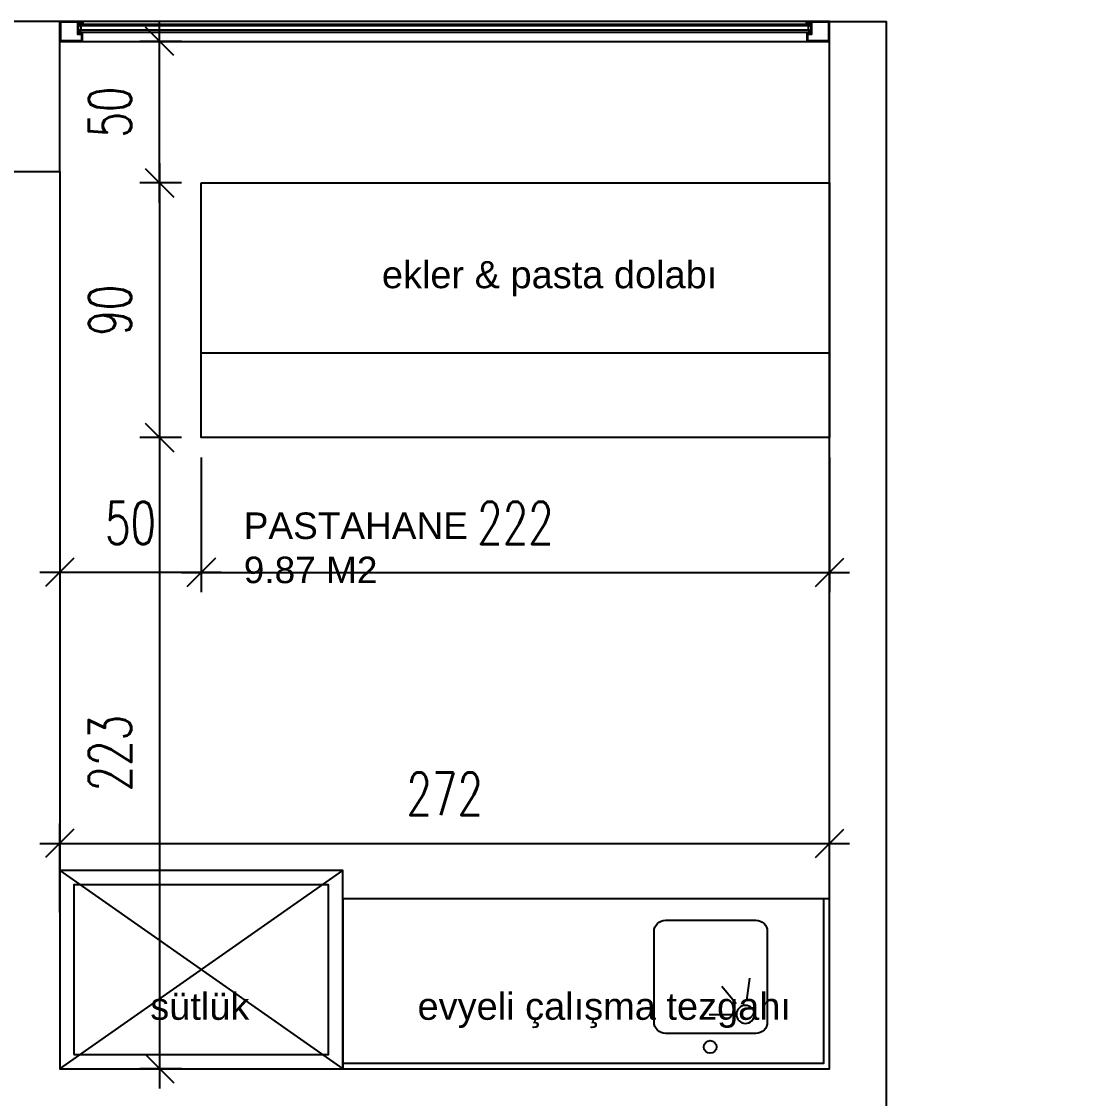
# Model space of a CAD drawing. Header units: centimetres. Extents: x 129282 to 136766, y 26190 to 28185.
# Drawn here: x 131508 to 131882.5, y 27801.7 to 28182.2 of the extents above; entities that cross this region are included whole.
import ezdxf

# ---------------------------------------------------------------- set-up
doc = ezdxf.new("R2010")
doc.units = ezdxf.units.CM
doc.header["$LTSCALE"] = 10
doc.header["$MEASUREMENT"] = 0
doc.header["$PDMODE"] = 3
doc.header["$PDSIZE"] = 20
for name, color, linetype in [('141125_RT1$0$xref_4_vitrin_kaplama$0$2DCAM', 4, 'Continuous'), ('141125_RT1$0$xref_4_vitrin_kaplama$0$2DKONST2', 253, 'Continuous'), ('CG TASARIM LOGO', 7, 'Continuous'), ('Kıtc-002 Çizgi', 7, 'Continuous'), ('Kıtc-006 Yazı 001', 1, 'Continuous'), ('LP-DIMENSION_INT_100', 51, 'Continuous'), ('S2000-002 Çizgi', 7, 'Continuous'), ('SD-YAZI', 233, 'Continuous')]:
    doc.layers.add(name, color=color, linetype=linetype)
doc.styles.add('GP_A_104_0.00_REV09$0$TRdimension', font='simplex.shx', dxfattribs={"width": 0.7})
doc.styles.get("Standard").update_dxf_attribs({"font": 'arial.ttf'})
doc.dimstyles.new('GP_A_104_0.00_REV09$0$tr-100', dxfattribs={"dimscale": 100, "dimtxt": 0.15, "dimasz": 0.1, "dimexe": 0.07, "dimexo": 0.07, "dimgap": 0.1, "dimtad": 1, "dimdec": 0, "dimrnd": 0.5, "dimzin": 0, "dimdsep": 46, "dimtxsty": 'GP_A_104_0.00_REV09$0$TRdimension', "dimblk": 'GP_A_104_0.00_REV09$0$_Oblique', "dimcen": 0.2, "dimdle": 0.07, "dimadec": 0, "dimazin": 0, "dimtfac": 1, "dimtdec": 0, "dimtmove": 2, "dimatfit": 3, "dimldrblk": 'GP_A_104_0.00_REV09$0$_Oblique', "dimfxl": 1, "dimtolj": 1, "dimtzin": 0, "dimarcsym": 0})

# ---------------------------------------------------------------- blocks, each defined once
blk = doc.blocks.new('GP_A_104_0.00_REV09$0$_Oblique')
at = {"color": 0, "linetype": 'ByBlock', "lineweight": -2}
blk.add_line((-0.5, -0.5), (0.5, 0.5), dxfattribs=at)
blk = doc.blocks.new('*D23')
at = {"color": 0, "lineweight": -2, "transparency": 16777216}
for p, q in [((131556.82, 28118.2), (131556.82, 28182.2)), ((131564.55, 28175.2), (131549.82, 28175.2)), ((131564.55, 28125.2), (131549.82, 28125.2))]:
    blk.add_line(p, q, dxfattribs=at)
at = {"layer": 'Defpoints', "color": 0, "transparency": 16777216}
for p in [(131556.82, 28175.2), (131571.55, 28175.2), (131571.55, 28125.2)]:
    blk.add_point(p, dxfattribs=at)
at = {"color": 0, "lineweight": -2, "transparency": 16777216, "xscale": 10, "yscale": 10, "zscale": 10}
for p, rotation in [((131556.82, 28175.2), 90), ((131556.82, 28125.2), 270)]:
    blk.add_blockref('GP_A_104_0.00_REV09$0$_Oblique', p, dxfattribs=dict(at, rotation=rotation))
at = {"color": 0, "transparency": 16777216, "insert": (131539.32, 28150.2), "char_height": 15, "attachment_point": 5, "rotation": 90, "style": 'GP_A_104_0.00_REV09$0$TRdimension'}
blk.add_mtext('\\A1;50', dxfattribs=at)
blk = doc.blocks.new('*D24')
at = {"color": 0, "lineweight": -2, "transparency": 16777216}
for p, q in [((131556.82, 28132.2), (131556.82, 28028.2)), ((131564.55, 28125.2), (131549.82, 28125.2)), ((131564.55, 28035.2), (131549.82, 28035.2))]:
    blk.add_line(p, q, dxfattribs=at)
at = {"layer": 'Defpoints', "color": 0, "transparency": 16777216}
for p in [(131571.55, 28125.2), (131556.82, 28035.2), (131571.55, 28035.2)]:
    blk.add_point(p, dxfattribs=at)
at = {"color": 0, "lineweight": -2, "transparency": 16777216, "xscale": 10, "yscale": 10, "zscale": 10}
for p, rotation in [((131556.82, 28125.2), 90), ((131556.82, 28035.2), 270)]:
    blk.add_blockref('GP_A_104_0.00_REV09$0$_Oblique', p, dxfattribs=dict(at, rotation=rotation))
at = {"color": 0, "transparency": 16777216, "insert": (131539.32, 28080.2), "char_height": 15, "attachment_point": 5, "rotation": 90, "style": 'GP_A_104_0.00_REV09$0$TRdimension'}
blk.add_mtext('\\A1;90', dxfattribs=at)
blk = doc.blocks.new('*D25')
at = {"color": 0, "lineweight": -2, "transparency": 16777216}
for p, q in [((131556.82, 28042.2), (131556.82, 27805.2)), ((131564.55, 28035.2), (131549.82, 28035.2)), ((131564.55, 27812.2), (131549.82, 27812.2))]:
    blk.add_line(p, q, dxfattribs=at)
at = {"layer": 'Defpoints', "color": 0, "transparency": 16777216}
for p in [(131571.55, 28035.2), (131556.82, 27812.2), (131571.55, 27812.2)]:
    blk.add_point(p, dxfattribs=at)
at = {"color": 0, "lineweight": -2, "transparency": 16777216, "xscale": 10, "yscale": 10, "zscale": 10}
for p, rotation in [((131556.82, 28035.2), 90), ((131556.82, 27812.2), 270)]:
    blk.add_blockref('GP_A_104_0.00_REV09$0$_Oblique', p, dxfattribs=dict(at, rotation=rotation))
at = {"color": 0, "transparency": 16777216, "insert": (131539.32, 27923.7), "char_height": 15, "attachment_point": 5, "rotation": 90, "style": 'GP_A_104_0.00_REV09$0$TRdimension'}
blk.add_mtext('\\A1;223', dxfattribs=at)
blk = doc.blocks.new('*D26')
at = {"color": 0, "lineweight": -2, "transparency": 16777216}
for p, q in [((131521.55, 28028.2), (131521.55, 27980.55)), ((131571.55, 28028.2), (131571.55, 27980.55)), ((131578.55, 27987.55), (131514.55, 27987.55))]:
    blk.add_line(p, q, dxfattribs=at)
at = {"layer": 'Defpoints', "color": 0, "transparency": 16777216}
for p in [(131521.55, 28035.2), (131571.55, 28035.2), (131521.55, 27987.55)]:
    blk.add_point(p, dxfattribs=at)
at = {"color": 0, "lineweight": -2, "transparency": 16777216, "xscale": 10, "yscale": 10, "zscale": 10, "rotation": 180}
blk.add_blockref('GP_A_104_0.00_REV09$0$_Oblique', (131521.55, 27987.55), dxfattribs=at)
at = {"color": 0, "lineweight": -2, "transparency": 16777216, "xscale": 10, "yscale": 10, "zscale": 10}
blk.add_blockref('GP_A_104_0.00_REV09$0$_Oblique', (131571.55, 27987.55), dxfattribs=at)
at = {"color": 0, "transparency": 16777216, "insert": (131546.55, 28005.05), "char_height": 15, "attachment_point": 5, "style": 'GP_A_104_0.00_REV09$0$TRdimension'}
blk.add_mtext('\\A1;50', dxfattribs=at)
blk = doc.blocks.new('*D27')
at = {"color": 0, "lineweight": -2, "transparency": 16777216}
for p, q in [((131571.55, 28028.2), (131571.55, 27980.55)), ((131793.55, 28028.2), (131793.55, 27980.55)), ((131564.55, 27987.55), (131800.55, 27987.55))]:
    blk.add_line(p, q, dxfattribs=at)
at = {"layer": 'Defpoints', "color": 0, "transparency": 16777216}
for p in [(131571.55, 28035.2), (131793.55, 28035.2), (131793.55, 27987.55)]:
    blk.add_point(p, dxfattribs=at)
at = {"color": 0, "lineweight": -2, "transparency": 16777216, "xscale": 10, "yscale": 10, "zscale": 10, "rotation": 180}
blk.add_blockref('GP_A_104_0.00_REV09$0$_Oblique', (131571.55, 27987.55), dxfattribs=at)
at = {"color": 0, "lineweight": -2, "transparency": 16777216, "xscale": 10, "yscale": 10, "zscale": 10}
blk.add_blockref('GP_A_104_0.00_REV09$0$_Oblique', (131793.55, 27987.55), dxfattribs=at)
at = {"color": 0, "transparency": 16777216, "insert": (131682.55, 28005.05), "char_height": 15, "attachment_point": 5, "style": 'GP_A_104_0.00_REV09$0$TRdimension'}
blk.add_mtext('\\A1;222', dxfattribs=at)
blk = doc.blocks.new('*D28')
at = {"color": 0, "lineweight": -2, "transparency": 16777216}
for p, q in [((131521.55, 27867.45), (131521.55, 27898.83)), ((131793.55, 27867.45), (131793.55, 27898.83)), ((131514.55, 27891.83), (131800.55, 27891.83))]:
    blk.add_line(p, q, dxfattribs=at)
at = {"layer": 'Defpoints', "color": 0, "transparency": 16777216}
for p in [(131793.55, 27891.83), (131521.55, 27860.45), (131793.55, 27860.45)]:
    blk.add_point(p, dxfattribs=at)
at = {"color": 0, "lineweight": -2, "transparency": 16777216, "xscale": 10, "yscale": 10, "zscale": 10, "rotation": 180}
blk.add_blockref('GP_A_104_0.00_REV09$0$_Oblique', (131521.55, 27891.83), dxfattribs=at)
at = {"color": 0, "lineweight": -2, "transparency": 16777216, "xscale": 10, "yscale": 10, "zscale": 10}
blk.add_blockref('GP_A_104_0.00_REV09$0$_Oblique', (131793.55, 27891.83), dxfattribs=at)
at = {"color": 0, "transparency": 16777216, "insert": (131657.55, 27909.33), "char_height": 15, "attachment_point": 5, "style": 'GP_A_104_0.00_REV09$0$TRdimension'}
blk.add_mtext('\\A1;272', dxfattribs=at)
blk = doc.blocks.new('A$C72A034B9')
at = {"layer": 'Kıtc-002 Çizgi'}
for p, q in [((11.66, 32.76, 0), (19.47, 33.87, 0)), ((6.52, 27.29, 0), (6.52, 19.4, 0)), ((10.43, 28.95, 0), (16.53, 23.94, 0))]:
    blk.add_line(p, q, dxfattribs=at)
at = {"layer": 'Kıtc-002 Çizgi', "elevation": 0}
blk.add_lwpolyline([(4, 0), (36, 0, 0.414214), (40, 4), (40, 36, 0.414214), (36, 40), (4, 40, 0.414214), (0, 36), (0, 4, 0.414214)], format="xyb", close=True, dxfattribs=at)
at = {"layer": 'Kıtc-002 Çizgi'}
blk.add_circle((6.71, 32.26, 0), 3.19, dxfattribs=at)

msp = doc.modelspace()

# ---------------------------------------------------------------- linework, layer by layer
for p, q in [((131571.55, 28065.2), (131793.55, 28065.2)), ((131521.55, 27812.2), (131621.55, 27882.2)), ((131521.55, 27882.2), (131621.55, 27812.2))]:
    msp.add_line(p, q)
for points in [[(131571.55, 28125.2), (131793.55, 28125.2), (131793.55, 28035.2), (131571.55, 28035.2)], [(131521.55, 27812.2), (131621.55, 27812.2), (131621.55, 27882.2), (131521.55, 27882.2)], [(131526.55, 27817.2), (131616.55, 27817.2), (131616.55, 27877.2), (131526.55, 27877.2)], [(131621.55, 27812.2), (131793.55, 27812.2), (131793.55, 27872.2), (131621.55, 27872.2)]]:
    msp.add_lwpolyline(points, close=True)
msp.add_lwpolyline([(131621.55, 27814.2), (131791.55, 27814.2), (131791.55, 27872.2)])
msp.add_circle((131751.36, 27819.9, 0), 2.24)
at = {"layer": '141125_RT1$0$xref_4_vitrin_kaplama$0$2DCAM'}
for p, q in [((131785.25, 28182.2), (131529.85, 28182.2)), ((131529.55, 28175.2), (131785.55, 28175.2))]:
    msp.add_line(p, q, dxfattribs=at)
for points in [[(131528.15, 28181.3), (131786.95, 28181.3), (131786.95, 28180.7), (131528.15, 28180.7)], [(131528.15, 28179.1), (131529.15, 28179.1), (131529.15, 28180.7), (131528.15, 28180.7)], [(131786.95, 28180.7), (131785.95, 28180.7), (131785.95, 28179.1), (131786.95, 28179.1)], [(131786.95, 28179.1), (131528.15, 28179.1)], [(131528.15, 28178.5), (131786.95, 28178.5)]]:
    msp.add_lwpolyline(points, dxfattribs=at)
at = {"layer": '141125_RT1$0$xref_4_vitrin_kaplama$0$2DKONST2'}
for points in [[(131522.55, 28182.2), (131521.55, 28182.2), (131521.55, 28175.7), (131521.55, 28175.7), (131521.55, 28175.2), (131529.55, 28175.2), (131529.55, 28177.9), (131528.15, 28177.9), (131528.15, 28181.7), (131529.85, 28181.7), (131529.85, 28182.2), (131522.55, 28182.2)], [(131522.8, 28181.95), (131521.8, 28181.95), (131521.8, 28175.45), (131529.3, 28175.45), (131529.3, 28177.65), (131527.9, 28177.65), (131527.9, 28181.95), (131522.8, 28181.95)], [(131786.95, 28181.7), (131786.95, 28177.9), (131785.55, 28177.9), (131785.55, 28175.2), (131792.55, 28175.2), (131792.55, 28175.2), (131793.55, 28175.2), (131793.55, 28181.7), (131793.55, 28181.7), (131793.55, 28182.2), (131785.25, 28182.2), (131785.25, 28181.7)], [(131787.2, 28181.95), (131787.2, 28177.65), (131785.8, 28177.65), (131785.8, 28175.45), (131792.3, 28175.45), (131792.3, 28175.45), (131793.3, 28175.45), (131793.3, 28181.95)]]:
    msp.add_lwpolyline(points, close=True, dxfattribs=at)
at = {"layer": 'CG TASARIM LOGO'}
msp.add_lwpolyline([(131793.55, 27812.2), (131793.55, 28182.2), (131813.55, 28182.2), (131813.55, 27766.2), (131882.55, 27766.2), (131882.55, 27391.2), (131835.55, 27391.2), (131835.55, 27275.2), (131865.55, 27275.2), (131865.55, 27040.2), (131790.55, 27040.2), (131790.55, 26954.2), (131481.55, 26954.2), (131449.55, 26954.2), (131449.55, 26460.2), (131562.55, 26460.2), (131562.55, 26190.2), (130953.55, 26190.2), (130953.55, 26268.2), (130973.55, 26268.2)], dxfattribs=at)
at = {"layer": 'LP-DIMENSION_INT_100', "color": 2}
msp.add_lwpolyline([(131408.55, 28129.2), (131521.55, 28129.2), (131521.55, 28182.2), (131408.55, 28182.2)], close=True, dxfattribs=at)
msp.add_lwpolyline([(131521.55, 28129.2), (131521.55, 27812.2), (131793.55, 27812.2)], dxfattribs=at)

# ---------------------------------------------------------------- block references
at = {"layer": 'S2000-002 Çizgi', "xscale": -1, "rotation": 270}
msp.add_blockref('A$C72A034B9', (131731.55, 27824.69, 0), dxfattribs=at)

# ---------------------------------------------------------------- texts
at = {"layer": 'Kıtc-006 Yazı 001'}
for s, p in [('ekler & pasta dolabı', (131635.36, 28087.98)), ('sütlük', (131553.52, 27829.49)), ('evyeli çalışma tezgahı', (131647.97, 27829.49))]:
    msp.add_text(s, height=9.6, dxfattribs=at).set_placement(p)
at = {"layer": 'SD-YAZI', "color": 2, "insert": (131586.56, 27983.64), "char_height": 9.36, "attachment_point": 7}
msp.add_mtext_dynamic_manual_height_columns('\\pt37.44;PASTAHANE \\P9.87 M2', width=1669.2448, gutter_width=60, heights=[0], dxfattribs=at)

# ---------------------------------------------------------------- dimensions: what is measured, and where the dimension line sits
for base, p1, p2, picture, middle in [((131556.82, 28175.2), (131571.55, 28125.2), (131571.55, 28175.2), '*D23', (131539.32, 28150.2)), ((131556.82, 28035.2), (131571.55, 28125.2), (131571.55, 28035.2), '*D24', (131539.32, 28080.2)), ((131556.82, 27812.2), (131571.55, 28035.2), (131571.55, 27812.2), '*D25', (131539.32, 27923.7))]:
    dim = msp.add_linear_dim(base=base, p1=p1, p2=p2, angle=90, dimstyle='GP_A_104_0.00_REV09$0$tr-100', override={"dimfxl": 100, "dimfxlon": 1})
    dim.commit()
    dim.dimension.update_dxf_attribs({"geometry": picture, "text_midpoint": middle})
for base, p1, p2, picture, middle in [((131521.55, 27987.55), (131571.55, 28035.2), (131521.55, 28035.2), '*D26', (131546.55, 28005.05)), ((131793.55, 27987.55), (131571.55, 28035.2), (131793.55, 28035.2), '*D27', (131682.55, 28005.05)), ((131793.55, 27891.83), (131521.55, 27860.45), (131793.55, 27860.45), '*D28', (131657.55, 27909.33))]:
    dim = msp.add_linear_dim(base=base, p1=p1, p2=p2, dimstyle='GP_A_104_0.00_REV09$0$tr-100', override={"dimfxl": 100, "dimfxlon": 1})
    dim.commit()
    dim.dimension.update_dxf_attribs({"geometry": picture, "text_midpoint": middle})

doc.saveas('drawing.dxf')
